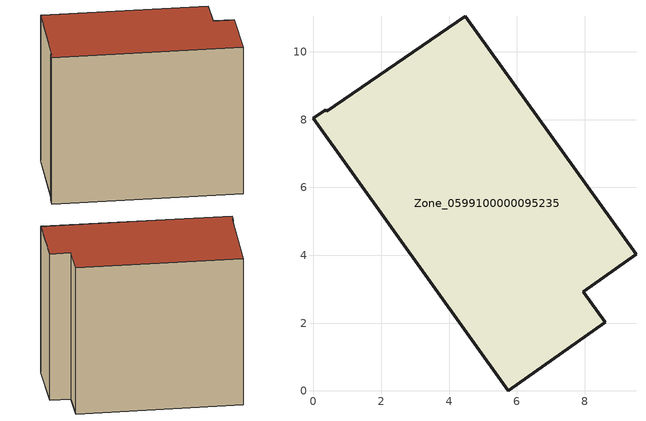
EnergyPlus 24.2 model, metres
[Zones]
Zone_0599100000095235
 floor ground (C_G): 0,8.03 0.36,8.29 0.39,8.24 4.48,11.05 9.51,4.04 7.96,2.93 8.6,2.03 5.75,0 z0
 wall outside (C_F): 5.75,0 8.6,2.03 7.96,2.93 9.51,4.04 4.48,11.05 0.39,8.24 0.36,8.29 0,8.03 5.75,0 z0:8.17
 roof outside (C_R): 0.36,8.29 0,8.03 5.75,0 8.6,2.03 7.96,2.93 9.51,4.04 4.48,11.05 0.39,8.24 z8.17
[BUILDING]
Pand.0599100000095235: North Axis=0; Terrain=City; Loads Convergence Tolerance Value=0.04; Temperature Convergence Tolerance Value=0.4; Solar Distribution=FullExterior; Maximum Number of Warmup Days=25; Minimum Number of Warmup Days=1
[Site:Location]
Rotterdam.The.Hague.AP_ZH_NLD Design_Conditions: Latitude=51.96; Longitude=4.45; Time Zone=1; Elevation=-4.5
[SITE:GROUNDTEMPERATURE:BUILDINGSURFACE]
18, 18, 18, 18, 18, 18, 18, 18, 18, 18, 18, 18
[MATERIAL] Thermal Absorptance=0.9; Solar Absorptance=0.7; Visible Absorptance=0.7
Name | Roughness | Thickness | Conductivity | Density | Specific Heat
G.TI.1975-1991 | MediumSmooth | 0.15 | 0.288461 | 540 | 1210
F.TI.1975-1991 | Rough | 0.3 | 0.230769 | 1920 | 840
R.TI.1975-1991 | MediumRough | 0.2 | 0.153846 | 1500 | 1000
[CONSTRUCTION]
C_G: G.TI.1975-1991
C_F: F.TI.1975-1991
C_R: R.TI.1975-1991
[ZONE]
Zone_0599100000095235: Type=1; Multiplier=1; Ceiling Height=Autocalculate; Volume=Autocalculate; Floor Area=autocalculate; Part of Total Floor Area=Yes
[ZONEINFILTRATION:DESIGNFLOWRATE]
Infil_Zone_0599100000095235: Zone or ZoneList or Space or SpaceList=Zone_0599100000095235; Schedule=AlwaysOn; Design Flow Rate Calculation Method=Flow/Area; Flow Rate per Floor Area=0.003; Constant Term Coefficient=1; Temperature Term Coefficient=0; Velocity Term Coefficient=0; Velocity Squared Term Coefficient=0
[HVACTEMPLATE:ZONE:IDEALLOADSAIRSYSTEM]
Zone_0599100000095235: Maximum Heating Supply Air Temperature=50; Minimum Cooling Supply Air Temperature=13; Maximum Heating Supply Air Humidity Ratio=0.0156; Minimum Cooling Supply Air Humidity Ratio=0.0077; Heating Limit=NoLimit; Cooling Limit=NoLimit; Dehumidification Control Type=ConstantSensibleHeatRatio; Cooling Sensible Heat Ratio=0.7; Dehumidification Setpoint=60; Humidification Control Type=None; Humidification Setpoint=30; Outdoor Air Method=None; Outdoor Air Flow Rate per Person=0.00944; Outdoor Air Flow Rate per Zone Floor Area=0; Outdoor Air Flow Rate per Zone=0; Demand Controlled Ventilation Type=None; Outdoor Air Economizer Type=NoEconomizer; Heat Recovery Type=None; Sensible Heat Recovery Effectiveness=0.7; Latent Heat Recovery Effectiveness=0.65
[ZONECONTROL:THERMOSTAT]
ThermostatControl_Zone_0599100000095235: Zone or ZoneList=Zone_0599100000095235; Control Type Schedule=DualSetpointControlType; Control 1=Thermostat_Zone_0599100000095235; Temperature Difference Between Cutout And Setpoint=0
[THERMOSTATSETPOINT:DUALSETPOINT]
Thermostat_Zone_0599100000095235: Heating Setpoint Temperature Schedule=HeatingSetpoint_Zone_0599100000095235; Cooling Setpoint Temperature Schedule=CoolingSetpoint_Zone_0599100000095235
[SCHEDULE:COMPACT]
HeatingSetpoint_Zone_0599100000095235: Through: 12/31, For: AllDays, Until: 24:00, 21
CoolingSetpoint_Zone_0599100000095235: Through: 12/31, For: AllDays, Until: 24:00, 24
DualSetpointControlType: Through: 12/31, For: AllDays, Until: 24:00, 4
AlwaysOn: Through: 12/31, For: AllDays, Until: 24:00, 1
